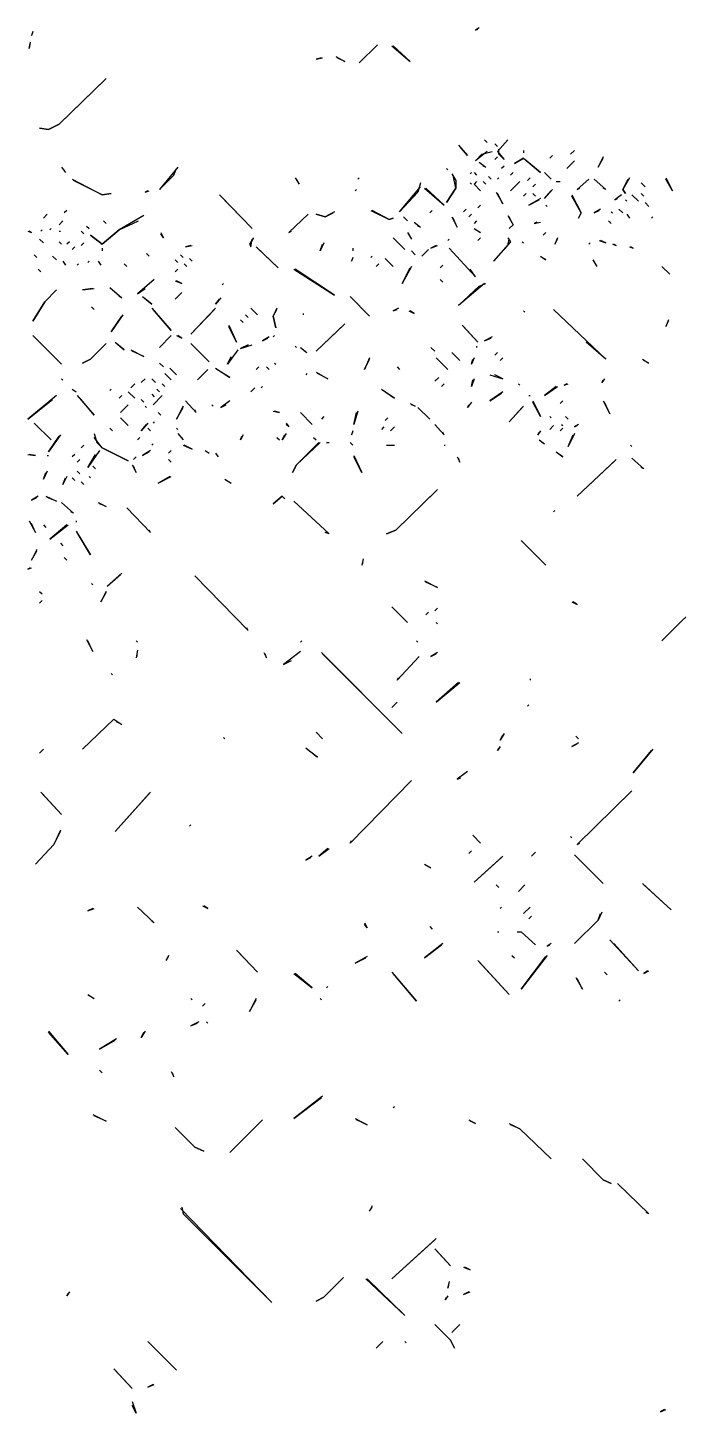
# Model space of a CAD drawing. Extents: x 1 to 2775, y -31 to 2075.
# Drawn here: x 2058.5 to 2141.6, y 828.8 to 1005.8 of the extents above; entities that cross this region are included whole.
import ezdxf

# ---------------------------------------------------------------- set-up
doc = ezdxf.new("R2010")
doc.units = 0
doc.layers.add('LINEWORK', color=4, linetype='CONTINUOUS')

msp = doc.modelspace()

# ---------------------------------------------------------------- linework, layer by layer
at = {"layer": 'LINEWORK'}
for points in [[(2116.1667, 1005.8333), (2115.6667, 1005.5), (2116, 1005.6667)], [(2058.8333, 1004), (2058.6667, 1003.1667), (2058.8333, 1003.8333)], [(2059.1667, 1005.3333), (2059, 1004.8333), (2059.1667, 1005.1667)], [(2103.1667, 1003.6667), (2100.8333, 1001.3333)], [(2096, 1002), (2095.3333, 1001.8333), (2096.1667, 1002)], [(2097.8333, 1002.1667), (2099, 1001.5), (2098, 1002)], [(2105, 1003.5), (2107.3333, 1001.5), (2105.1667, 1003.5)], [(2068.5, 999.3333), (2062.5, 993.5), (2061.1667, 992.8333), (2060, 993), (2061.1667, 992.8333), (2062.5, 993.5), (2068.3333, 999.1667)], [(2116.8333, 991.5), (2117.1667, 991.1667)], [(2119.8333, 991.5), (2118.5, 990), (2119.3333, 989), (2118.6667, 989.6667), (2118.6667, 990.3333)], [(2113.5, 990.8333), (2114.6667, 989.5), (2113.6667, 990.6667)], [(2117.1667, 990), (2115.6667, 988.8333), (2116.5, 989.6667), (2117.8333, 990)], [(2118.1667, 991), (2118.5, 990.6667)], [(2121.8333, 990.1667), (2121.8333, 989.8333)], [(2125.5, 989.5), (2125.1667, 989.1667)], [(2128.3333, 990.1667), (2127.8333, 989.6667)], [(2062.8333, 988), (2063.3333, 987.3333), (2063.1667, 987.6667)], [(2077.6667, 988), (2075.3333, 985.1667), (2077.1667, 987), (2077.5, 987.8333)], [(2112, 987.8333), (2112.1667, 987.6667)], [(2116.1667, 988.6667), (2117, 988), (2116.6667, 988.1667)], [(2118.5, 989.3333), (2118.1667, 989)], [(2119.3333, 988.1667), (2119, 987.8333)], [(2121.8333, 989.1667), (2120.6667, 988.5), (2121.8333, 989.1667), (2124, 987.3333), (2122, 989)], [(2128.3333, 988.8333), (2127.3333, 987.8333)], [(2132, 989.3333), (2131.3333, 988), (2132, 989.1667)], [(2064.1667, 986.5), (2068, 984.5), (2069.1667, 984.6667), (2068, 984.5), (2064.3333, 986.3333)], [(2092.6667, 986.6667), (2093.1667, 985.8333), (2092.8333, 986.5)], [(2100.8333, 986.6667), (2100.6667, 986.5)], [(2108.6667, 986), (2108.3333, 984.8333), (2106, 982.3333), (2108.6667, 985.5)], [(2112.6667, 987.1667), (2113.1667, 986.3333), (2113.1667, 985.3333), (2112, 983.5), (2113.1667, 985.3333), (2112.8333, 987)], [(2115.1667, 987.3333), (2115, 987.1667)], [(2115, 986), (2115.1667, 985.8333)], [(2115.5, 987.3333), (2115.8333, 987)], [(2115.8333, 986.1667), (2115.5, 985.8333), (2116.3333, 985), (2115.5, 985.8333)], [(2116.6667, 986.1667), (2117, 985.8333)], [(2117.3333, 986.8333), (2117.6667, 986.5)], [(2118.6667, 986.6667), (2118.5, 986.5)], [(2120.5, 987.3333), (2120.1667, 987)], [(2121.3333, 986.1667), (2120.1667, 985)], [(2122.6667, 986.6667), (2122.3333, 986.3333)], [(2124.5, 987.3333), (2125.3333, 986.5)], [(2126, 986.1667), (2126.5, 986.1667)], [(2130.1667, 986.5), (2128.6667, 985.1667), (2129, 985.3333)], [(2130.8333, 986.5), (2132.3333, 985.1667), (2132, 985.3333)], [(2135.3333, 986.6667), (2134.5, 985.1667), (2134.8333, 984.6667), (2134.5, 985.1667), (2135.1667, 986.5)], [(2136.8333, 986), (2137.3333, 985.5)], [(2140, 986.6667), (2140.8333, 985), (2140, 986.5)], [(2073.8333, 985), (2073.5, 984.8333), (2074, 985)], [(2083, 984.5), (2087.1667, 980.1667), (2083.1667, 984.3333)], [(2100.5, 985.1667), (2100.3333, 985)], [(2109.1667, 985.3333), (2111.6667, 983.1667), (2109.3333, 985.3333)], [(2118.3333, 984.8333), (2119.1667, 983.3333), (2118.5, 984.6667)], [(2122.1667, 984.6667), (2121.8333, 984.3333)], [(2123.3333, 985.8333), (2123, 985.5)], [(2123, 984.6667), (2123.3333, 984.3333)], [(2125.5, 985.1667), (2124.5, 984), (2125.3333, 985)], [(2128, 984.5), (2129.1667, 982.1667), (2128.8333, 981.5), (2129.1667, 982.1667), (2128, 984.3333)], [(2134.3333, 984.5), (2133.5, 983.8333), (2133.8333, 984)], [(2135.6667, 984.5), (2136.5, 983.6667)], [(2136.8333, 984.6667), (2137.1667, 984.3333)], [(2063.5, 982.5), (2063.1667, 982.1667)], [(2102.3333, 982.5), (2104.6667, 981.3333), (2105.1667, 981.5), (2104.6667, 981.3333), (2102.5, 982.5)], [(2110.1667, 982.5), (2109.8333, 982.1667)], [(2114.5, 982.6667), (2114.1667, 982.3333)], [(2116.3333, 983.1667), (2116, 982.8333)], [(2124, 984), (2122.5, 983.1667), (2123.8333, 983.8333)], [(2124.6667, 983.1667), (2124.8333, 983)], [(2131.6667, 982.6667), (2130.8333, 982.1667), (2131.5, 982.5)], [(2134, 982.6667), (2134.5, 982.1667)], [(2134.8333, 983.8333), (2135, 983.6667)], [(2137.3333, 983.5), (2137.8333, 983)], [(2061, 982), (2060.5, 981.5)], [(2063, 981.1667), (2062.5, 980.6667)], [(2073.3333, 981.8333), (2070.1667, 980), (2068, 978.1667), (2066.5, 979.3333), (2068, 978.1667), (2070.1667, 980), (2072.6667, 981.1667)], [(2068.1667, 981.1667), (2068.5, 980.8333)], [(2094.3333, 982), (2091.8333, 979.6667), (2092.1667, 979.8333)], [(2097.6667, 982.3333), (2096.5, 981.6667), (2095.3333, 982), (2096.5, 981.6667), (2097.5, 982.1667)], [(2106.5, 981.6667), (2107, 981.1667)], [(2107.8333, 981), (2108.6667, 980.3333), (2108.3333, 980.5)], [(2112.6667, 981.6667), (2113.3333, 980.3333), (2112.8333, 981.5)], [(2115.1667, 982), (2114.8333, 981.6667)], [(2115.8333, 981.1667), (2115.5, 980.8333)], [(2119.8333, 981.8333), (2120.5, 980.6667), (2120, 980.1667), (2120.5, 980.6667), (2120, 981.6667)], [(2123.5, 981), (2123.1667, 980.8333), (2124, 981)], [(2132.6667, 981.1667), (2133, 980.8333)], [(2133, 982.3333), (2133.1667, 982.1667)], [(2135, 982), (2135.3333, 981.5), (2135.1667, 981.8333)], [(2138.3333, 981.6667), (2138.1667, 981.5)], [(2058.5, 979.8333), (2059, 979.6667), (2058.6667, 979.8333)], [(2060, 978.8333), (2060.5, 978.3333)], [(2060.3333, 980), (2060.1667, 979.8333)], [(2061.5, 980.1667), (2061.3333, 980)], [(2062.5, 979.8333), (2062.6667, 979.8333)], [(2065.3333, 979.8333), (2065.6667, 979.5)], [(2066, 980.5), (2066.3333, 980.1667)], [(2075.5, 979.6667), (2075.8333, 979), (2075.5, 979.5)], [(2087.3333, 979), (2086.8333, 978.1667), (2087, 977.8333), (2087.1667, 978.8333)], [(2105.1667, 979), (2106.6667, 977.5)], [(2107, 979.6667), (2107.5, 978.8333), (2107.1667, 979.5)], [(2112.3333, 978.8333), (2112.1667, 978.6667)], [(2115.5, 980.1667), (2116.3333, 979.6667), (2115.6667, 980)], [(2116.3333, 979), (2116, 978.6667)], [(2119.8333, 979), (2120.1667, 978.5), (2118, 976), (2119.8333, 978), (2120, 978.8333)], [(2124.6667, 979.6667), (2124.3333, 979.3333)], [(2126.1667, 979), (2125.8333, 978.1667), (2126.1667, 978.8333)], [(2062.5, 978.5), (2062.8333, 978.1667)], [(2063.8333, 978.5), (2063.5, 978.1667)], [(2064.5, 977.8333), (2064.1667, 977.5)], [(2065.6667, 978.3333), (2065.3333, 978)], [(2068, 977.6667), (2068, 977.3333)], [(2079.3333, 978), (2078.6667, 977.8333), (2079.5, 978)], [(2087.6667, 977.8333), (2090.5, 975.1667), (2087.8333, 977.6667)], [(2096.3333, 978.3333), (2095.8333, 977.3333), (2096.1667, 978.1667)], [(2100, 977.6667), (2100, 977.3333)], [(2107.5, 977.3333), (2108, 976.8333)], [(2109.6667, 977.5), (2108.8333, 976.6667)], [(2110.6667, 978), (2110, 977.6667), (2110.8333, 978)], [(2112.3333, 977.6667), (2115.6667, 974), (2115, 975)], [(2121.6667, 978.5), (2121.8333, 978.3333)], [(2130.3333, 978.3333), (2130.1667, 978.1667)], [(2131.5, 978.6667), (2132.3333, 978.3333), (2131.6667, 978.6667)], [(2133.1667, 978.1667), (2133.6667, 978), (2133.3333, 978.1667)], [(2135.3333, 977.8333), (2135.8333, 977.6667), (2135.5, 977.8333)], [(2059.3333, 976.8333), (2059.6667, 976.5)], [(2061.6667, 976.6667), (2062.1667, 976.1667)], [(2063, 976), (2063.3333, 975.5), (2063.1667, 975.8333)], [(2065, 975.6667), (2064.8333, 975.5)], [(2066.3333, 976), (2066.1667, 975.8333)], [(2067.5, 976), (2067.8333, 975.5), (2067.6667, 975.8333)], [(2070.8333, 975.6667), (2071.1667, 975.3333)], [(2073.6667, 977), (2074, 976.6667)], [(2077.3333, 976.1667), (2077.6667, 975.8333)], [(2078, 976.8333), (2078.3333, 976.5)], [(2078.5, 975.6667), (2078.8333, 975.3333)], [(2079.1667, 976.3333), (2079.5, 976)], [(2100, 976.5), (2099.8333, 976), (2100, 976.3333)], [(2102.5, 976.6667), (2102.3333, 976.5)], [(2103.3333, 975.6667), (2103, 975.3333)], [(2104.1667, 976.3333), (2105.1667, 975.3333)], [(2107.5, 975.3333), (2106.3333, 973.1667), (2107.3333, 975.1667)], [(2111.5, 975.5), (2111.1667, 975.1667)], [(2124, 976.6667), (2124.6667, 976.1667), (2124.1667, 976.5)], [(2130.6667, 976.1667), (2131.1667, 975.3333), (2130.8333, 976)], [(2139.5, 975.3333), (2140.5, 974.3333)], [(2059.8333, 975), (2060.1667, 974.6667)], [(2074.6667, 973.6667), (2072.5, 971.8333), (2073.5, 972.5)], [(2077.6667, 975), (2077.3333, 974.6667)], [(2077.3333, 973.5), (2078.1667, 973.1667), (2077.5, 973.5)], [(2092.5, 975), (2097.6667, 971.6667), (2092.6667, 975)], [(2111.1667, 973.6667), (2111.5, 973.3333)], [(2062.1667, 972.3333), (2060.6667, 970.8333), (2059.1667, 968.3333), (2060.6667, 970.8333)], [(2066.8333, 972.5), (2065.5, 972.3333), (2067, 972.5)], [(2069, 972.6667), (2070.5, 971.3333), (2070.1667, 971.5)], [(2078.1667, 972), (2077.3333, 971.1667)], [(2083.5, 973.1667), (2083.3333, 973)], [(2116.8333, 973.1667), (2113.5, 970.3333), (2116.1667, 972.8333), (2117, 973.1667)], [(2066.6667, 970.1667), (2067, 969.8333)], [(2073.1667, 971.5), (2074.3333, 970.5), (2073.3333, 971.3333)], [(2074.3333, 970), (2076.8333, 967.1667), (2074.5, 969.8333)], [(2082.5, 970), (2079.3333, 966.6667), (2082.3333, 969.8333)], [(2083.1667, 971.3333), (2082.5, 970.5), (2083, 971.1667)], [(2087, 970), (2087.8333, 969.1667)], [(2090.3333, 970), (2089.8333, 969), (2090.1667, 967.5), (2089.8333, 969), (2090.3333, 969.8333)], [(2099.6667, 971.5), (2102.1667, 969)], [(2105.8333, 970), (2105.1667, 969.6667), (2105.6667, 969.8333)], [(2070.6667, 969.1667), (2069.1667, 967), (2070.5, 969)], [(2085.6667, 968.5), (2086, 968.1667)], [(2086.3333, 969.1667), (2086.6667, 968.8333)], [(2093.6667, 969.3333), (2093.6667, 969.1667)], [(2107.1667, 969.6667), (2107.8333, 969.3333), (2107.3333, 969.6667)], [(2121.8333, 969.6667), (2122, 969.5)], [(2125.6667, 969.8333), (2132.3333, 963.5), (2129.8333, 965.6667)], [(2140.3333, 968.5), (2140, 967.6667), (2140.3333, 968.3333)], [(2059.1667, 966.5), (2062.8333, 962.8333)], [(2076.8333, 966.5), (2075.3333, 965)], [(2077.5, 966.5), (2078.1667, 966.1667), (2077.6667, 966.5)], [(2084.1667, 967.8333), (2085.1667, 965.6667), (2084.1667, 967.6667)], [(2090, 966.5), (2089.8333, 966.3333)], [(2099, 968), (2095.3333, 964.5), (2098.8333, 967.8333)], [(2114, 967.8333), (2116, 965.6667), (2114.1667, 967.6667)], [(2068.5, 965.5), (2066.5, 963.5), (2065.5, 963), (2066.5, 963.5)], [(2069.6667, 965.6667), (2070.8333, 964.6667), (2069.8333, 965.5)], [(2071.6667, 964.6667), (2073.3333, 963.8333), (2071.8333, 964.5)], [(2079.3333, 965.5), (2081.6667, 963.1667)], [(2085.3333, 964.6667), (2084, 962.8333), (2084.5, 963.8333)], [(2086.6667, 965.3333), (2085.6667, 964.8333), (2087.1667, 965.3333)], [(2089.3333, 966.3333), (2088.5, 965.8333), (2089.1667, 966.1667)], [(2092.6667, 965.1667), (2092.8333, 965)], [(2093.3333, 965), (2094.1667, 964.3333), (2093.8333, 964.5)], [(2110, 965), (2110.5, 964.5)], [(2115.8333, 965.1667), (2115.8333, 965)], [(2117.8333, 966.3333), (2116.8333, 965.8333), (2117.6667, 966.1667)], [(2075.3333, 963), (2075.8333, 962.5)], [(2090, 963), (2090.1667, 962.8333)], [(2102.1667, 963.6667), (2101.5, 962.1667), (2102.1667, 963.5)], [(2110.6667, 963.6667), (2112.1667, 962.1667)], [(2112.6667, 964.3333), (2113.6667, 963.3333)], [(2115.5, 963.6667), (2115.1667, 962.8333), (2115.3333, 963.5)], [(2118.5, 964.3333), (2118.1667, 964)], [(2119.1667, 963.6667), (2118.8333, 963.3333)], [(2137, 963.5), (2137.8333, 963), (2137.1667, 963.3333)], [(2076, 961.6667), (2076.8333, 960.8333)], [(2076.6667, 962.3333), (2077.5, 961.5)], [(2081.5, 962.1667), (2080.1667, 960.8333)], [(2082.5, 962.3333), (2084.3333, 961.1667), (2082.6667, 962.1667)], [(2088, 962.5), (2087.6667, 962.1667)], [(2089, 962.5), (2089.3333, 962.1667)], [(2094.1667, 961.6667), (2094, 961.5)], [(2095.3333, 961.8333), (2096.8333, 961), (2095.5, 961.6667)], [(2105.6667, 962.5), (2106, 962.1667)], [(2111, 961.1667), (2110.5, 960.6667)], [(2117.5, 961.5), (2119.1667, 961), (2118.1667, 961.5)], [(2062.8333, 961), (2063, 960.8333)], [(2064.1667, 959.6667), (2064.6667, 959.3333), (2064.3333, 959.5)], [(2069.1667, 959.6667), (2069, 959.5)], [(2072.1667, 960.3333), (2071.6667, 959.8333)], [(2073.5, 961), (2073, 960.5)], [(2074.3333, 961), (2074.8333, 960.5)], [(2075, 959.6667), (2075.3333, 959.3333)], [(2075.6667, 960.3333), (2076, 960)], [(2087.5, 959.8333), (2087, 959.3333)], [(2088.5, 960), (2088.3333, 959.8333)], [(2103.6667, 959.6667), (2105.3333, 958.5), (2103.8333, 959.5)], [(2111.6667, 960.3333), (2111.3333, 960)], [(2115.5, 961), (2115.1667, 960), (2115.3333, 960.8333)], [(2121.1667, 960.3333), (2121.3333, 960.1667)], [(2126, 960), (2124.5, 958.8333), (2126.1667, 960)], [(2127.3333, 960.3333), (2127, 960.1667), (2127.5, 960.3333)], [(2132.1667, 961), (2131.8333, 960.5), (2132, 960.8333)], [(2062.1667, 958.8333), (2058.5, 955.8333), (2061.6667, 958.3333)], [(2064.8333, 958.8333), (2067, 956.3333), (2065.3333, 958.3333)], [(2070.5, 958.8333), (2070.1667, 958.5)], [(2071.3333, 957.6667), (2070.3333, 956.6667)], [(2071.3333, 959.3333), (2072.1667, 958.5)], [(2073, 958.3333), (2073.3333, 958)], [(2074.3333, 959), (2074.6667, 958.6667)], [(2075.6667, 958.8333), (2074.5, 957.6667)], [(2078.6667, 958.1667), (2080, 956.6667), (2079.8333, 957)], [(2082, 957.6667), (2082.1667, 957.5)], [(2084.3333, 958.1667), (2083.1667, 957.3333), (2083.8333, 957.6667)], [(2107.3333, 957.8333), (2108, 957.5), (2107.5, 957.6667)], [(2115.1667, 958), (2114.6667, 957.3333), (2114.8333, 957.6667)], [(2119.1667, 959.3333), (2117.5, 958.1667), (2119, 959.1667)], [(2122.5, 958.8333), (2122.6667, 958.8333)], [(2123, 958.1667), (2124, 956.1667), (2123, 958)], [(2126.8333, 958.1667), (2126.5, 957.8333)], [(2132, 958.1667), (2132.8333, 956.5), (2132.1667, 958)], [(2070.3333, 956), (2071.3333, 955)], [(2073.5, 957.5), (2073.6667, 957.3333)], [(2075.1667, 956.6667), (2075.5, 956.3333)], [(2078.3333, 957.5), (2077.5, 955.8333), (2078.3333, 957.3333)], [(2089.8333, 956.8333), (2090.6667, 956.6667), (2090, 956.8333)], [(2093.3333, 956.6667), (2094.8333, 955.1667)], [(2096.3333, 956.1667), (2096, 955.8333)], [(2100.6667, 956.8333), (2100.1667, 955.1667), (2100.5, 956.6667)], [(2104.5, 956), (2104.1667, 955.6667)], [(2108.3333, 957.3333), (2109.8333, 955.8333)], [(2121.8333, 957.5), (2120, 955.5), (2121.6667, 957.3333)], [(2125.1667, 956.1667), (2125.3333, 956)], [(2127.1667, 956.1667), (2127.5, 955.8333)], [(2059.3333, 955.3333), (2061.5, 953.1667)], [(2069, 954.6667), (2069.3333, 954.3333)], [(2073.8333, 955.3333), (2073, 954.3333), (2073.6667, 955.1667)], [(2073.8333, 954.6667), (2074.1667, 954.3333)], [(2074.5, 955.5), (2074.6667, 955.3333)], [(2077.5, 954.6667), (2077.6667, 954.5)], [(2091.5, 955.3333), (2091.8333, 954.8333), (2091.5, 955.1667)], [(2100, 954.3333), (2099.8333, 953.8333), (2100, 954.1667)], [(2104, 954.8333), (2103.6667, 954.5)], [(2105.3333, 954.8333), (2104.8333, 954.3333)], [(2110.5, 955.1667), (2111.6667, 953.8333), (2111.5, 954.1667)], [(2124, 954.3333), (2123.6667, 953.8333), (2123.8333, 954.1667)], [(2125.6667, 955), (2125.1667, 954.5)], [(2126.8333, 954.6667), (2126.5, 954.3333)], [(2126.6667, 955.1667), (2126.8333, 955)], [(2128.8333, 955.1667), (2128.3333, 954.8333), (2128.6667, 955)], [(2062.6667, 953.8333), (2061.1667, 951.6667), (2062.5, 953.6667)], [(2065.6667, 952.5), (2065.3333, 952.1667)], [(2067, 954), (2067.3333, 952.8333), (2068, 952.1667), (2071.3333, 950.5), (2068, 952.1667), (2067, 953.5)], [(2072.8333, 953.5), (2072.5, 953.1667)], [(2074.5, 952.6667), (2074.3333, 952.5)], [(2077.6667, 954), (2078.3333, 953.1667), (2078.1667, 953.5)], [(2078.3333, 952.5), (2079.5, 952), (2078.5, 952.5)], [(2086, 953.8333), (2085.6667, 953.1667), (2085.8333, 953.6667)], [(2090.3333, 953.5), (2090.6667, 953.1667)], [(2091.5, 954), (2091, 953.1667), (2091.3333, 953.8333)], [(2095.6667, 952.8333), (2092.8333, 950), (2092.3333, 949), (2092.8333, 950), (2095.8333, 952.8333)], [(2095, 953.5), (2095.3333, 953.1667)], [(2096.6667, 952.8333), (2097, 952.8333)], [(2099.6667, 952.8333), (2100, 952.5)], [(2104.3333, 952.5), (2105.3333, 952.5)], [(2111.6667, 952.5), (2111.8333, 952.5)], [(2123.8333, 953.1667), (2124.5, 952.6667), (2124.1667, 952.8333)], [(2128.3333, 954), (2127.5, 952.3333), (2128.1667, 953.8333)], [(2135.5, 952.5), (2135.6667, 952.3333)], [(2058.5, 951.3333), (2059.5, 951.1667), (2058.6667, 951.3333)], [(2061, 951.1667), (2061.1667, 951.1667)], [(2064.5, 951.3333), (2064.1667, 951)], [(2065.1667, 950.6667), (2064.8333, 950.3333)], [(2067.6667, 951.8333), (2066.1667, 949.6667), (2067.1667, 951.3333)], [(2072.3333, 951), (2072, 950.6667)], [(2074.1667, 951.8333), (2073.1667, 951.1667), (2074, 951.6667)], [(2076.8333, 951.8333), (2076.5, 951.5)], [(2076.5, 950.6667), (2076.8333, 950.3333)], [(2081.1667, 951.8333), (2081.6667, 951.5), (2081.3333, 951.6667)], [(2082.5, 951.5), (2082.8333, 951), (2082.6667, 951.3333)], [(2100.1667, 951.1667), (2101.1667, 949), (2100.1667, 951)], [(2113.3333, 951), (2113.6667, 950.3333), (2113.5, 950.8333)], [(2126, 951.6667), (2126.8333, 951), (2126.1667, 951.5)], [(2133.6667, 950.6667), (2128.6667, 946), (2133.5, 950.5)], [(2135.6667, 950.8333), (2137.1667, 949.5), (2136.8333, 949.6667)], [(2061, 949.1667), (2060.5, 948.1667), (2060.8333, 949)], [(2064.8333, 949.1667), (2065.1667, 948.8333)], [(2066.8333, 949.8333), (2067.1667, 949.5)], [(2071.8333, 950), (2072.3333, 949), (2072, 949.8333)], [(2063.5, 948.5), (2063, 947.5), (2063.3333, 948.3333)], [(2064.1667, 948.3333), (2064.5, 948)], [(2065.3333, 947.8333), (2065.6667, 947.5)], [(2066.3333, 948.5), (2066.5, 948.3333)], [(2076.6667, 948.5), (2075.1667, 947.6667), (2076.8333, 948.5)], [(2083.6667, 948.1667), (2084.5, 947.6667), (2083.8333, 948)], [(2059.8333, 946), (2059, 945.5), (2059.6667, 945.8333)], [(2060.8333, 946), (2062.1667, 945.3333), (2061, 945.8333)], [(2091, 946), (2089.8333, 945), (2091, 946), (2091.3333, 945.6667)], [(2092.5, 945.3333), (2097, 941.1667), (2096.5, 941.3333)], [(2110.8333, 946.8333), (2105.5, 941.6667), (2104.3333, 941.1667), (2105.5, 941.6667), (2110.6667, 946.6667)], [(2062.8333, 945.1667), (2064.3333, 943.8333), (2064, 944)], [(2067.5, 945.1667), (2068.5, 944.6667), (2067.6667, 945)], [(2071.1667, 944.5), (2074.1667, 941.3333), (2074, 941.6667)], [(2125.8333, 944.1667), (2125.6667, 944)], [(2058.6667, 942.8333), (2059.5, 941.3333), (2059, 942.5)], [(2060.5, 942.3333), (2060.8333, 942)], [(2063.5, 942.3333), (2061.3333, 940.5), (2063.6667, 942.3333)], [(2064.6667, 942.8333), (2064.6667, 942.6667)], [(2062.6667, 940), (2063, 939.6667)], [(2064.6667, 941.5), (2066.5, 938.5), (2064.8333, 941.3333)], [(2121.5, 940.3333), (2124.6667, 937.1667)], [(2059.6667, 939.1667), (2059, 937.8333), (2059.6667, 939)], [(2063.1667, 938.1667), (2063.5, 937.8333)], [(2058.8333, 936.8333), (2058.5, 936.6667), (2059, 936.8333)], [(2101.3333, 938), (2101.1667, 937.1667), (2101.3333, 937.5)], [(2066.6667, 934.8333), (2066.8333, 934.6667)], [(2070.5, 936.1667), (2068.6667, 934.5), (2070.3333, 936)], [(2079.8333, 935.8333), (2086.6667, 928.8333), (2086.5, 929.1667)], [(2109.1667, 935.1667), (2110.8333, 934.3333), (2109.3333, 935)], [(2060, 933.8333), (2060.3333, 933.5)], [(2068.5, 933.8333), (2067.8333, 932.5), (2068.5, 933.6667)], [(2146.1667, 933.6667), (2145.1667, 933.1667), (2139.5, 927.5), (2145.1667, 933.1667), (2146, 933.5)], [(2060.3333, 932.6667), (2060, 932.3333)], [(2105, 931.8333), (2107, 929.8333)], [(2109.6667, 931.1667), (2109.3333, 930.8333)], [(2110.8333, 931.6667), (2110.5, 931.3333)], [(2128, 932.5), (2128.6667, 932.1667), (2128.1667, 932.5)], [(2110.6667, 929.8333), (2110.8333, 929.6667)], [(2066, 927.6667), (2066.8333, 926.1667), (2066.1667, 927.5)], [(2072.3333, 927.5), (2072.5, 927.3333)], [(2093.5, 927.5), (2093.3333, 927.3333)], [(2108.1667, 927.5), (2108.3333, 927.3333)], [(2072.5, 926.3333), (2072.3333, 925.3333), (2072.5, 925.6667)], [(2088.6667, 926), (2089, 925.3333), (2088.8333, 925.8333)], [(2093.3333, 926.1667), (2091.1667, 924.5), (2092.1667, 925)], [(2096, 926), (2106.3333, 915.6667), (2096.1667, 925.8333)], [(2110.8333, 926), (2110, 925.5), (2110.6667, 925.8333)], [(2108.5, 925.5), (2105.6667, 922.5), (2105.8333, 922.8333)], [(2069.1667, 923.3333), (2069.3333, 923.1667)], [(2122.6667, 922.6667), (2122.6667, 922.5)], [(2113.5, 922.1667), (2110.6667, 919.6667), (2113.6667, 922.1667)], [(2105.6667, 919.6667), (2105, 919)], [(2122.5, 919.3333), (2122.3333, 919.1667)], [(2069.5, 917.5), (2065.5, 913.6667), (2069.5, 917.5), (2070.5, 916.8333), (2069.8333, 917.1667)], [(2083.5, 915.1667), (2083.6667, 915)], [(2095.3333, 915.8333), (2096.1667, 915)], [(2119.3333, 915.6667), (2118.8333, 914.8333), (2119.1667, 915.5)], [(2128.5, 915.3333), (2128.8333, 915)], [(2060.5, 913.6667), (2060, 913.1667)], [(2094, 913.8333), (2095.5, 912.6667), (2094.1667, 913.6667)], [(2118.8333, 914), (2118.5, 913.5), (2118.6667, 913.8333)], [(2128.8333, 914.5), (2128, 914), (2128.6667, 914.3333)], [(2138.3333, 913.6667), (2135.8333, 910.6667), (2138.1667, 913.5)], [(2114.6667, 910.8333), (2113.3333, 909.8333), (2113.8333, 910)], [(2060.1667, 908.1667), (2062.8333, 905.3333), (2060.3333, 908)], [(2074.1667, 908.1667), (2069.6667, 903.1667), (2074, 908)], [(2107.5, 909.6667), (2099.6667, 901.6667), (2099.8333, 902)], [(2135.6667, 908.3333), (2128.6667, 901.5), (2129, 901.6667)], [(2062.6667, 903.3333), (2061.8333, 901.5), (2059.5, 899), (2061.8333, 901.5), (2062.6667, 903.1667)], [(2079.3333, 904), (2079.1667, 903.8333)], [(2096.8333, 901), (2095.6667, 900), (2097, 901)], [(2115.3333, 902.6667), (2116.3333, 901.6667)], [(2127.8333, 902.5), (2128, 902.3333)], [(2094.8333, 900), (2094, 899.5), (2094.6667, 899.8333)], [(2115.1667, 900.6667), (2114.8333, 900.3333)], [(2119.1667, 900), (2115.5, 896.6667), (2119, 899.8333)], [(2123.3333, 900.5), (2122.8333, 900)], [(2128.3333, 900.1667), (2132, 896.5)], [(2109.1667, 899), (2110, 898.5), (2109.3333, 898.8333)], [(2118.3333, 896.3333), (2118.6667, 896)], [(2122, 896.3333), (2121.1667, 895.5)], [(2137, 896.5), (2140.6667, 893.1667), (2137.1667, 896.3333)], [(2066.8333, 893.3333), (2066.1667, 893), (2067, 893.3333)], [(2072.5, 893.5), (2074.6667, 891.5), (2074.3333, 891.6667)], [(2080.8333, 893.6667), (2081.5, 893.3333), (2081, 893.6667)], [(2119, 893.5), (2118.8333, 893.3333)], [(2122.6667, 893.5), (2121.8333, 892.6667)], [(2122.8333, 892.3333), (2122.5, 892)], [(2131.8333, 892.8333), (2131.3333, 891.8333), (2128.3333, 888.8333), (2131.3333, 891.8333), (2131.6667, 892.6667)], [(2101.5, 891.5), (2101.8333, 890.8333), (2101.5, 891.3333)], [(2109.8333, 891), (2110.1667, 890.6667)], [(2118.5, 890.3333), (2118.6667, 890.3333)], [(2121, 890.3333), (2121.5, 890.3333), (2123.3333, 888.6667), (2121.5, 890.3333)], [(2111.5, 888.8333), (2109.1667, 887), (2111.3333, 888.6667)], [(2125.3333, 888.8333), (2124.8333, 888.5), (2125.1667, 888.6667)], [(2132.8333, 889.3333), (2136.5, 885.3333), (2133.3333, 888.8333)], [(2076.5, 887.3333), (2076.1667, 886.6667), (2076.5, 887.1667)], [(2085.1667, 888), (2087.8333, 885.1667), (2085.3333, 887.8333)], [(2101.8333, 887.1667), (2100.3333, 886.3333), (2101.6667, 887)], [(2120.3333, 887.3333), (2120.6667, 887)], [(2124.8333, 887.3333), (2121.5, 883), (2124.6667, 887.1667)], [(2092.5, 885), (2094.8333, 883.1667), (2092.6667, 885)], [(2105, 885.1667), (2108.1667, 881.5), (2105.1667, 885)], [(2116, 886.6667), (2120, 882.3333), (2116.1667, 886.5)], [(2132.1667, 885.1667), (2132.5, 884.8333)], [(2137.6667, 885.3333), (2137.1667, 885), (2137.8333, 885.3333)], [(2096.8333, 883.3333), (2096.6667, 883.1667)], [(2128.5, 884.5), (2129.3333, 883), (2128.6667, 884.3333)], [(2066.1667, 882.3333), (2067, 881.8333), (2066.3333, 882.1667)], [(2079.3333, 881.8333), (2079.5, 881.6667)], [(2087.6667, 881.8333), (2086.8333, 880.1667), (2087.6667, 881.6667)], [(2095.8333, 881.8333), (2096, 881.6667)], [(2134.1667, 881.6667), (2134, 881.5)], [(2081.1667, 881.1667), (2080.8333, 880.8333)], [(2080.3333, 878.8333), (2079.3333, 878.3333), (2080.1667, 878.6667)], [(2081.3333, 878.8333), (2081.5, 878.6667)], [(2061.1667, 877.6667), (2063.6667, 874.6667), (2061.1667, 877.5)], [(2069.8333, 876.6667), (2067.6667, 875.3333), (2069.6667, 876.5)], [(2073.5, 877.6667), (2073, 876.8333), (2073.3333, 877.5)], [(2067.6667, 872.6667), (2068, 872.3333)], [(2076.8333, 872.5), (2077.1667, 871.8333), (2077, 872.3333)], [(2096.1667, 869.3333), (2092.5, 866.5), (2096, 869.1667)], [(2105.3333, 868), (2105.1667, 867.8333)], [(2066.8333, 867), (2068.5, 866.1667), (2067, 866.8333)], [(2088.5, 866.3333), (2084.3333, 862.1667)], [(2100.3333, 866.5), (2101.8333, 865.6667), (2100.5, 866.3333)], [(2114.8333, 866.3333), (2115.6667, 865.8333), (2115, 866.1667)], [(2120, 865.8333), (2121.3333, 865.1667), (2125.3333, 861.3333), (2121.3333, 865.1667), (2120.1667, 865.6667)], [(2077.3333, 865.3333), (2079.8333, 862.8333), (2081, 862.3333), (2079.8333, 862.8333)], [(2129.3333, 861.3333), (2132, 858.6667), (2133, 858.1667), (2132, 858.6667)], [(2133.8333, 858.1667), (2137.8333, 854.3333), (2137.5, 854.5)], [(2078.1667, 855.1667), (2078.3333, 854.3333), (2089.6667, 843), (2078, 855)], [(2102.5, 855.3333), (2102.1667, 854.6667), (2102.5, 855.1667)], [(2110.6667, 851.1667), (2105, 846), (2110.5, 851)], [(2110.5, 849.8333), (2112.5, 847.6667), (2110.6667, 849.6667)], [(2098.8333, 846.1667), (2096.3333, 843.6667), (2095.3333, 843.1667), (2096.3333, 843.6667)], [(2114.1667, 847.5), (2115, 847.1667), (2114.3333, 847.5)], [(2063.8333, 844.3333), (2063.5, 843.8333), (2063.6667, 844.1667)], [(2101.6667, 846), (2106.6667, 841.3333), (2101.8333, 846)], [(2112.3333, 845.6667), (2112.1667, 844.8333), (2112.3333, 845.5)], [(2114.8333, 844.3333), (2114.1667, 844), (2115, 844.3333)], [(2112.1667, 843.8333), (2111.8333, 843.3333), (2112, 843.6667)], [(2110.5, 840.1667), (2112.5, 838.1667), (2113, 837.1667), (2112.5, 838.1667)], [(2113.6667, 840.1667), (2112.6667, 839.1667)], [(2073.8333, 838), (2077.5, 834.3333)], [(2103.8333, 838), (2103, 837.1667)], [(2106.6667, 838), (2106.8333, 837.8333)], [(2069.5, 834.5), (2071.8333, 832), (2069.6667, 834.3333)], [(2074.5, 832.5), (2073.8333, 832.1667), (2074.6667, 832.5)], [(2071.8333, 830.3333), (2072.3333, 828.8333), (2071.8333, 829.8333)], [(2139.8333, 829.3333), (2139.3333, 829), (2140, 829.3333)]]:
    msp.add_lwpolyline(points, dxfattribs=at)

doc.saveas('drawing.dxf')
